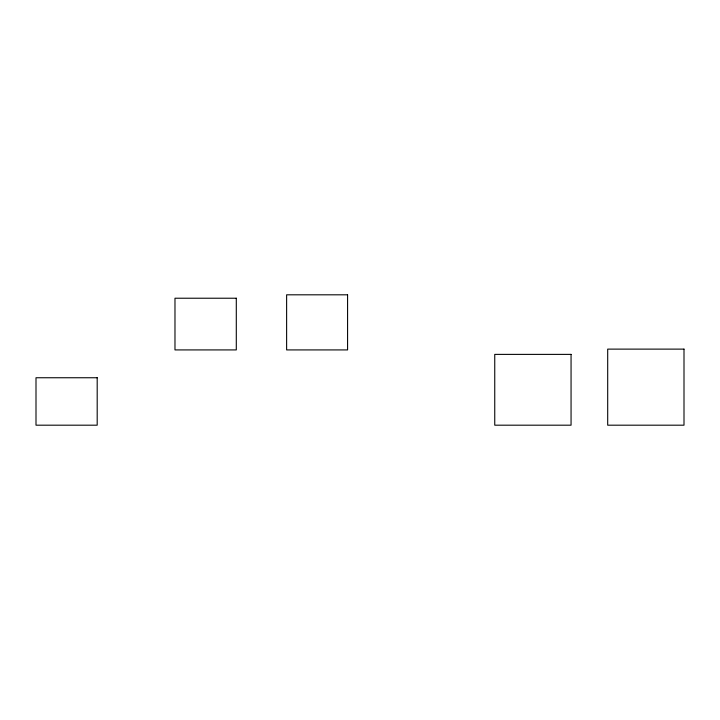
<?xml version="1.0" encoding="UTF-8"?>
<svg xmlns="http://www.w3.org/2000/svg" width="720" height="720" viewBox="0 0 720 720"><rect width="100%" height="100%" fill="white"/><g stroke="black" fill="none" stroke-linecap="round" stroke-linejoin="round"><path stroke-width="1.08" d="M347.58 294.813L286.623 294.813L286.623 349.92L347.58 349.92L347.58 294.813M236.295 298.224L174.978 298.224L174.978 349.92L236.295 349.92L236.295 298.224M684 349.119L607.698 349.119L607.698 425.187L684 425.187L684 349.119M571.059 354.384L494.748 354.384L494.748 425.187L571.059 425.187L571.059 354.384M97.191 377.748L36 377.748L36 425.187L97.191 425.187L97.191 377.748"/></g></svg>
